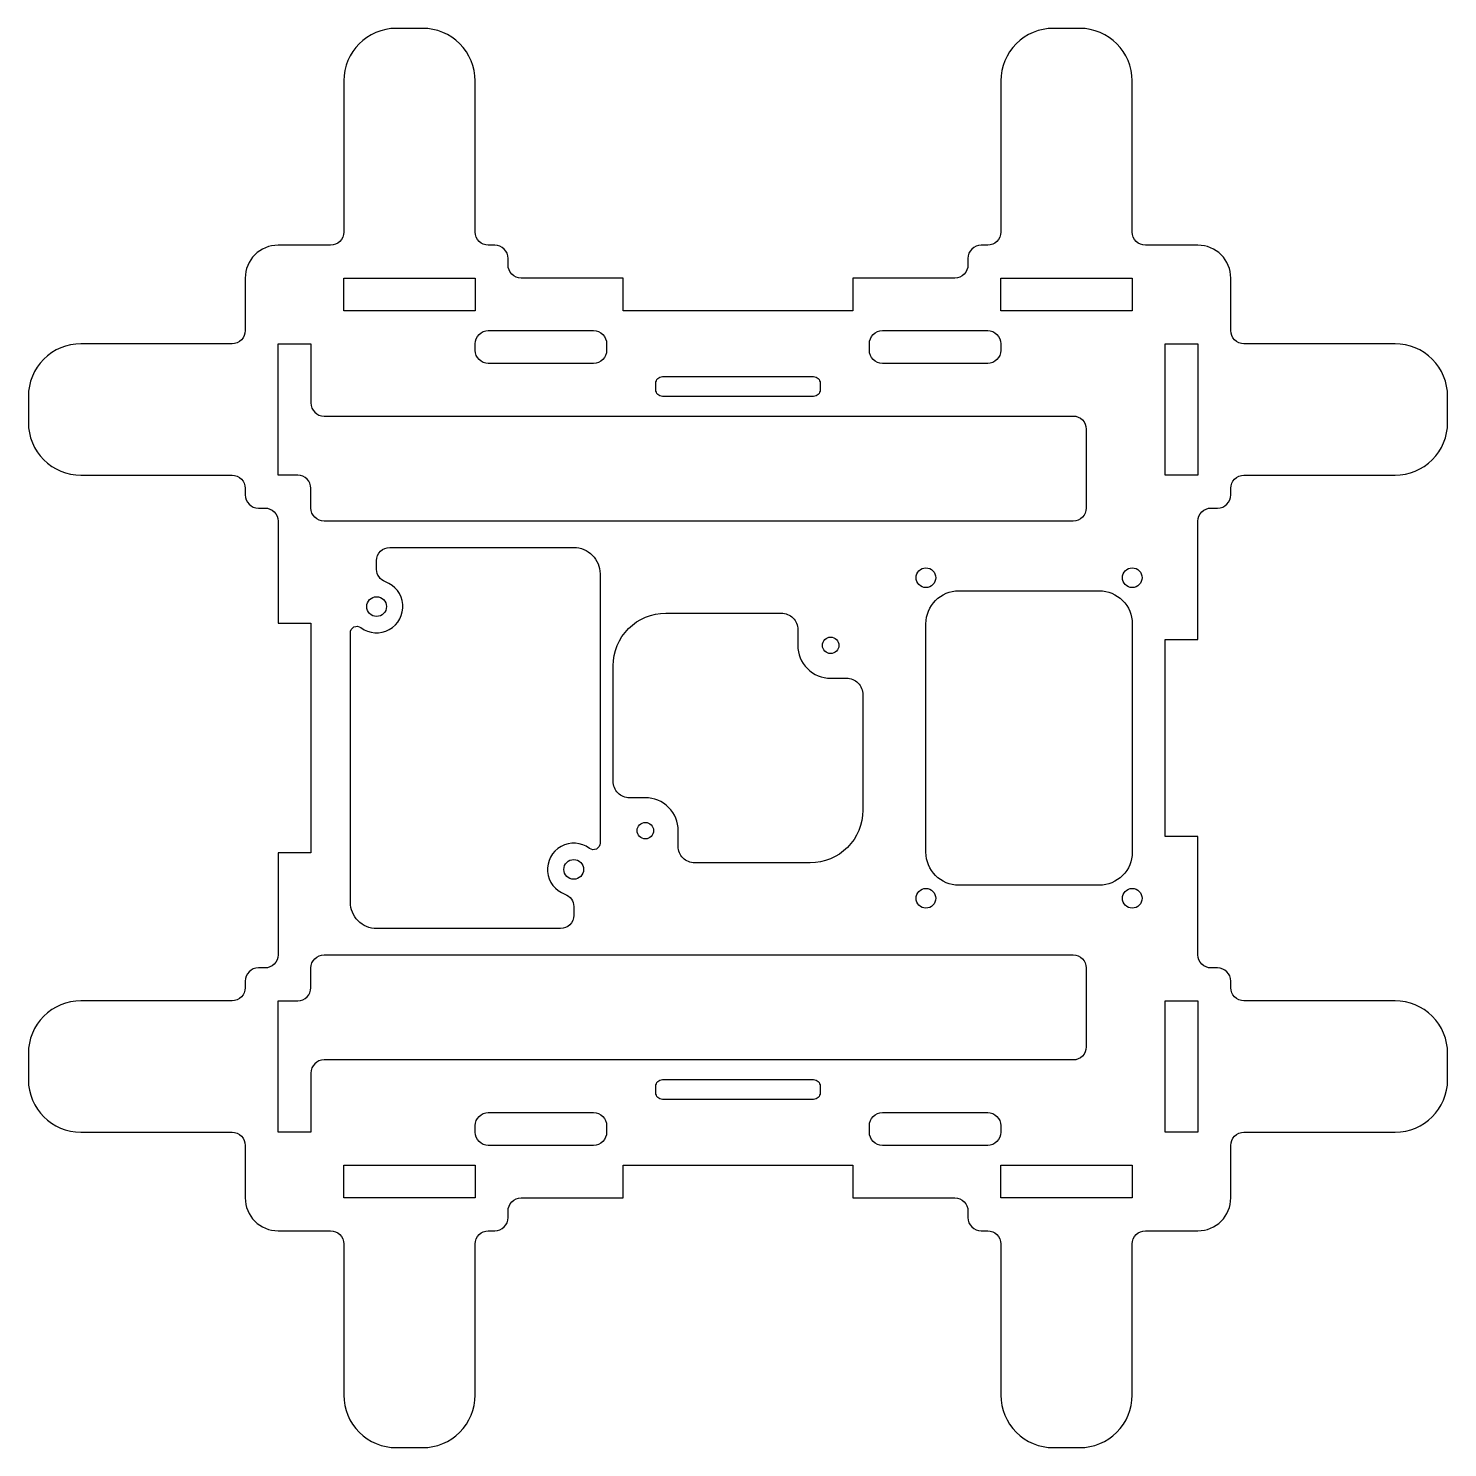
# Model space of a CAD drawing. Header units: millimetres. Extents: x -91 to 126, y -173 to 43.
import ezdxf

# ---------------------------------------------------------------- set-up
doc = ezdxf.new("R2010")
doc.units = ezdxf.units.MM

msp = doc.modelspace()

# ---------------------------------------------------------------- linework, layer by layer
for points in [[(89.5, -100, -0.414214), (87.5, -98), (87.5, -80), (82.5, -80), (82.5, -50), (87.5, -50), (87.5, -32, -0.414214), (89.5, -30), (90.5, -30, 0.414214), (92.5, -28), (92.5, -27, -0.414214), (94.5, -25), (117.5, -25, 0.414214), (125.5, -17), (125.5, -13, 0.414214), (117.5, -5), (94.5, -5, -0.414214), (92.5, -3), (92.5, 5, 0.414214), (87.5, 10), (79.5, 10, -0.414214), (77.5, 12), (77.5, 35, 0.414187), (69.5, 43), (65.5, 43, 0.414214), (57.5, 35), (57.5, 12, -0.414214), (55.5, 10), (54.5, 10, 0.414214), (52.5, 8), (52.5, 7, -0.414214), (50.5, 5), (35, 5), (35, 0), (0, 0), (0, 5), (-15.5, 5, -0.414214), (-17.5, 7), (-17.5, 8, 0.414214), (-19.5, 10), (-20.5, 10, -0.414214), (-22.5, 12), (-22.5, 35, 0.414214), (-30.5, 43), (-34.5, 43, 0.414187), (-42.5, 35), (-42.5, 12, -0.414214), (-44.5, 10), (-52.5, 10, 0.414214), (-57.5, 5), (-57.5, -3, -0.414214), (-59.5, -5), (-82.5, -5, 0.414214), (-90.5, -13), (-90.5, -17, 0.414214), (-82.5, -25), (-59.5, -25, -0.414214), (-57.5, -27), (-57.5, -28, 0.414214), (-55.5, -30), (-54.5, -30, -0.414214), (-52.5, -32), (-52.5, -47.5), (-47.5, -47.5), (-47.5, -82.5), (-52.5, -82.5), (-52.5, -98, -0.414214), (-54.5, -100), (-55.5, -100, 0.414214), (-57.5, -102), (-57.5, -103, -0.414214), (-59.5, -105), (-82.5, -105, 0.414214), (-90.5, -113), (-90.5, -117, 0.414213), (-82.5, -125), (-59.5, -125, -0.414214), (-57.5, -127), (-57.5, -135, 0.414214), (-52.5, -140), (-44.5, -140, -0.414214), (-42.5, -142), (-42.5, -165, 0.414214), (-34.5, -173), (-30.5, -173, 0.414214), (-22.5, -165), (-22.5, -142, -0.414214), (-20.5, -140), (-19.5, -140, 0.414214), (-17.5, -138), (-17.5, -137, -0.414214), (-15.5, -135), (0, -135), (0, -130), (35, -130), (35, -135), (50.5, -135, -0.414213), (52.5, -137), (52.5, -138, 0.414214), (54.5, -140), (55.5, -140, -0.414214), (57.5, -142), (57.5, -165, 0.414214), (65.5, -173), (69.5, -173, 0.414259), (77.5, -165), (77.5, -142, -0.414214), (79.5, -140), (87.5, -140, 0.414214), (92.5, -135), (92.5, -127, -0.414214), (94.5, -125), (117.51, -125, 0.413898), (125.5, -117), (125.5, -113, 0.414214), (117.5, -105), (94.5, -105, -0.414214), (92.5, -103), (92.5, -102, 0.414213), (90.5, -100)], [(-20.5, -8, -0.414214), (-22.5, -6), (-22.5, -5, -0.414214), (-20.5, -3), (-4.5, -3, -0.414214), (-2.5, -5), (-2.5, -6, -0.414214), (-4.5, -8)], [(57.5, -5), (57.5, -6, -0.414214), (55.5, -8), (39.5, -8, -0.414214), (37.5, -6), (37.5, -5, -0.414214), (39.5, -3), (55.5, -3, -0.414214)], [(-47.5, -27, 0.414214), (-49.5, -25), (-52.5, -25), (-52.5, -5), (-47.5, -5), (-47.5, -14, 0.414213), (-45.5, -16), (68.5, -16, -0.414214), (70.5, -18), (70.5, -30, -0.414214), (68.5, -32), (-45.5, -32, -0.414214), (-47.5, -30)], [(29, -10, -0.414214), (30, -11), (30, -12, -0.414214), (29, -13), (6, -13, -0.414214), (5, -12), (5, -11, -0.414214), (6, -10)], [(-35.5, -36), (-7.5, -36, -0.414214), (-3.5, -40), (-3.5, -81, -0.618034), (-5.1, -81.8, 1.164648), (-8.83, -88.77, -0.317837), (-7.5, -90.66), (-7.5, -92, -0.414214), (-9.5, -94), (-37.5, -94, -0.414214), (-41.5, -90), (-41.5, -49, -0.618034), (-39.9, -48.2, 1.164648), (-36.17, -41.23, -0.317837), (-37.5, -39.34), (-37.5, -38, -0.414214)], [(77.5, -47.6), (77.5, -82.4, -0.414214), (72.5, -87.4), (51.1, -87.4, -0.414214), (46.1, -82.4), (46.1, -47.6, -0.414214), (51.1, -42.6), (72.5, -42.6, -0.414214)], [(8.4, -79.1, 0.414214), (3.4, -74.1), (1, -74.1, -0.414214), (-1.5, -71.6), (-1.5, -54, -0.414214), (6.5, -46), (24.1, -46, -0.414214), (26.6, -48.5), (26.6, -50.9, 0.414214), (31.6, -55.9), (34, -55.9, -0.414214), (36.5, -58.4), (36.5, -76, -0.414214), (28.5, -84), (10.9, -84, -0.414214), (8.4, -81.5)], [(68.5, -114), (-45.5, -114, 0.414213), (-47.5, -116), (-47.5, -125), (-52.5, -125), (-52.5, -105), (-49.5, -105, 0.414214), (-47.5, -103), (-47.5, -100, -0.414214), (-45.5, -98), (68.5, -98, -0.414214), (70.5, -100), (70.5, -112, -0.414214)], [(5, -119), (5, -118, -0.414214), (6, -117), (29, -117, -0.414214), (30, -118), (30, -119, -0.414214), (29, -120), (6, -120, -0.414214)], [(-20.5, -122), (-4.5, -122, -0.414214), (-2.5, -124), (-2.5, -125, -0.414214), (-4.5, -127), (-20.5, -127, -0.414214), (-22.5, -125), (-22.5, -124, -0.414214)], [(55.5, -122, -0.414214), (57.5, -124), (57.5, -125, -0.414214), (55.5, -127), (39.5, -127, -0.414214), (37.5, -125), (37.5, -124, -0.414214), (39.5, -122)]]:
    msp.add_lwpolyline(points, format="xyb", close=True)
for points in [[(-42.5, 0), (-42.5, 5), (-22.5, 5), (-22.5, 0)], [(77.5, 0), (57.5, 0), (57.5, 5), (77.5, 5)], [(87.5, -25), (82.5, -25), (82.5, -5), (87.5, -5)], [(87.5, -105), (87.5, -125), (82.5, -125), (82.5, -105)], [(-22.5, -130), (-22.5, -135), (-42.5, -135), (-42.5, -130)], [(77.5, -135), (57.5, -135), (57.5, -130), (77.5, -130)]]:
    msp.add_lwpolyline(points, close=True)
for centre, radius in [((46.1, -40.6), 1.5), ((77.5, -40.6), 1.5), ((-37.5, -45), 1.5), ((31.6, -50.9), 1.25), ((3.4, -79.1), 1.25), ((-7.5, -85), 1.5), ((46.1, -89.4), 1.5), ((77.5, -89.4), 1.5)]:
    msp.add_circle(centre, radius)

doc.saveas('drawing.dxf')
